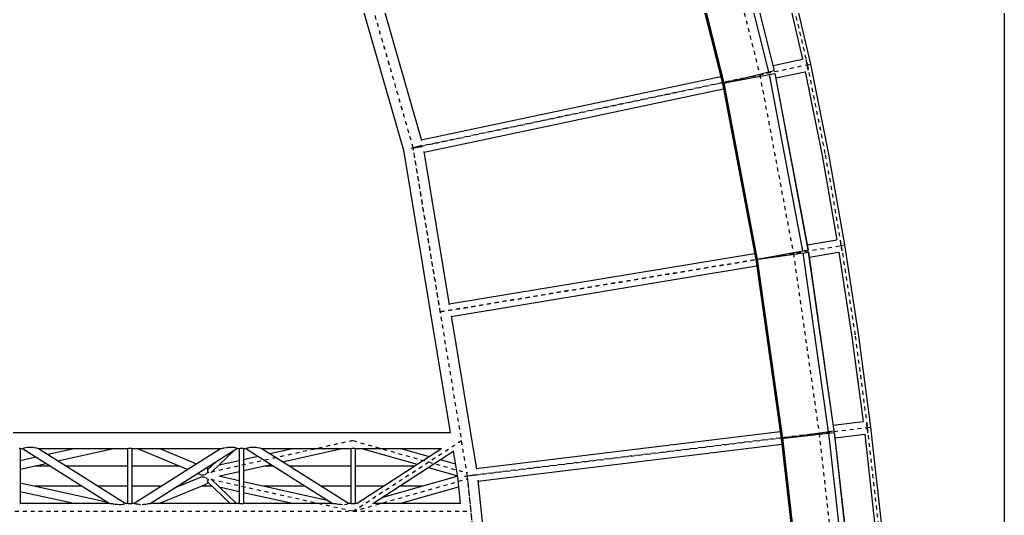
# Model space of a CAD drawing. Header units: millimetres. Extents: x 149919 to 150445, y 136651 to 136866.
# Drawn here: x 150419.48 to 150444.54, y 136790.37 to 136802.98 of the extents above; entities that cross this region are included whole.
import ezdxf

# ---------------------------------------------------------------- set-up
doc = ezdxf.new("R2010")
doc.units = ezdxf.units.MM
doc.header["$LTSCALE"] = 0.25
doc.linetypes.add('CENTER', pattern=[50.8, 31.75, -6.35, 6.35, -6.35])
doc.linetypes.add('XKITLINE00', pattern=[0])

# ---------------------------------------------------------------- blocks, each defined once
blk = doc.blocks.new('çatıı')
at = {"color": 8, "linetype": 'CENTER'}
for p, q in [((28768.7, 14934.7), (28538.4, 15736.8)), ((28768.7, 14934.7), (28538.4, 15736.8)), ((29532.9, 15588.7), (29650.8, 15120.6)), ((29559.5, 15099.5), (29442.8, 15563)), ((29715.5, 15385.5), (29771.6, 15146.1)), ((28768.7, 14934.7), (28653.5, 15335.7)), ((28768.7, 14934.7), (29771.6, 15146.1)), ((29771.6, 15146.1), (29817.4, 14916.7)), ((29650.8, 15120.6), (28768.7, 14934.7)), ((29650.8, 15120.6), (29736.2, 14666.2)), ((29643.8, 14651), (29559.5, 15099.5)), ((28906.7, 14100.3), (28768.7, 14934.7)), ((28906.7, 14100.3), (28768.7, 14934.7)), ((28837.7, 14517.5), (28768.7, 14934.7)), ((29817.4, 14916.7), (29858.1, 14686.4)), ((28837.7, 14517.5), (29858.1, 14686.4)), ((29858.1, 14686.4), (29893.7, 14455.4)), ((29736.2, 14666.2), (28837.6, 14517.5)), ((29736.2, 14666.2), (29801.6, 14208.7)), ((29708.9, 14196.1), (29643.8, 14651)), ((28906.7, 14100.3), (28837.7, 14517.5)), ((29893.7, 14455.4), (29924.2, 14223.6)), ((28906.7, 14100.3), (29924.2, 14223.6)), ((29801.6, 14208.7), (28906.7, 14100.3)), ((29801.6, 14208.7), (29849.5, 13783.9)), ((29924.2, 14223.6), (29972.3, 13796.7)), ((28615.3, 14190.3), (28245.2, 14107.8)), ((28615.3, 14190.3), (28906.7, 14107.8)), ((28615.3, 14010.3), (28891.7, 14190.3)), ((29756.4, 13774.2), (29708.9, 14196.1)), ((28615.3, 14010.3), (28245.2, 14092.8)), ((28615.3, 14010.3), (28906.7, 14092.8)), ((28992.7, 13280.3), (28906.7, 14100.3)), ((28992.7, 13280.3), (28906.7, 14100.3)), ((28949.3, 13690.3), (28906.7, 14100.3)), ((27695.3, 14010.3), (28916, 14010.3))]:
    blk.add_line(p, q, dxfattribs=at)
at = {"color": 8, "linetype": 'XKITLINE00'}
for p, q in [((28542.6, 15630), (28743.8, 14929.1)), ((29556.5, 15591.6), (29673.2, 15128.1)), ((29570.5, 15595.1), (29687.1, 15131.6)), ((29570.9, 15595.2), (29687.6, 15131.7)), ((29439.6, 15562.1), (29556.2, 15098.8)), ((29439.7, 15562), (29556.3, 15098.9)), ((29442.8, 15563), (29559.5, 15099.5)), ((29723.7, 15387.5), (29779.8, 15147.9)), ((29707.4, 15383.4), (29759.7, 15160)), ((28681.9, 15329.1), (28789.6, 14953.8)), ((29684.5, 15144.2), (29759.7, 15160.1)), ((29768.3, 15159.4), (29768.3, 15159.1)), ((29768.3, 15159.1), (29768.6, 15157.1)), ((29768.4, 15158.8), (29768.4, 15158.7)), ((29768.4, 15158.7), (29768.7, 15156.7)), ((29768.6, 15157.1), (29769, 15154.7)), ((29768.7, 15156.7), (29769, 15154.4)), ((29769, 15154.7), (29769.4, 15151.9)), ((29769, 15154.4), (29769.5, 15151.7)), ((29769.4, 15151.9), (29770, 15149)), ((29769.5, 15151.7), (29770.1, 15148.9)), ((29770, 15149), (29770.6, 15145.9)), ((29770.1, 15148.9), (29770.7, 15145.9)), ((29770.6, 15145.9), (29771.3, 15142.8)), ((29770.7, 15145.9), (29771.6, 15146.1)), ((29770.7, 15145.9), (29771.6, 15146.1)), ((29770.7, 15145.9), (29771.3, 15142.9)), ((29771.3, 15142.9), (29772, 15140.1)), ((29771.3, 15142.8), (29772, 15139.9)), ((29771.6, 15146.1), (29779.8, 15147.9)), ((29771.6, 15146.1), (29779.9, 15147.8)), ((29772, 15140.1), (29772.6, 15137.4)), ((29772, 15139.9), (29772.7, 15137.1)), ((29772.6, 15146.3), (29772.6, 15146.3)), ((29772.6, 15146.3), (29772.6, 15146.3)), ((29772.6, 15137.4), (29773.2, 15135.2)), ((29772.7, 15137.1), (29773.3, 15134.8)), ((29773.2, 15135.2), (29773.8, 15133.3)), ((29779.9, 15147.8), (29825.6, 14918.3)), ((28789.1, 14955.5), (29551.8, 15116.3)), ((28789.1, 14955.5), (29551.8, 15116.2)), ((29556.3, 15098.7), (29687.6, 15131.7)), ((29556.3, 15098.9), (29689.3, 15123.9)), ((29674.7, 15121.2), (29759.1, 14672.7)), ((29688.8, 15123.8), (29773.2, 14675.3)), ((29689.3, 15123.9), (29773.7, 14675.4)), ((29691.4, 15112.7), (29766.6, 15128.5)), ((29766.6, 15128.6), (29809.1, 14915.2)), ((29773.3, 15134.8), (29773.9, 15132.8)), ((29773.8, 15133.3), (29773.8, 15133.1)), ((29773.9, 15132.8), (29774, 15132.5)), ((29556.2, 15098.8), (29640.5, 14650.4)), ((29556.3, 15098.7), (29640.6, 14650.5)), ((29559.5, 15099.5), (29643.8, 14651)), ((28796.2, 14924), (29558.8, 15084.8)), ((28796.2, 14924), (29558.8, 15084.7)), ((28764.7, 14934.1), (28791.8, 14938.5)), ((28764.8, 14933.6), (28791.3, 14941.2)), ((28773.1, 14936), (28773.3, 14935.5)), ((28773.3, 14936), (28773.4, 14935.5)), ((28743.8, 14929.1), (28862.7, 14210.6)), ((28795.9, 14925.9), (28860.4, 14535.7)), ((29809.1, 14915.2), (29847, 14700.9)), ((29825.6, 14918.3), (29866.4, 14687.8)), ((29771.2, 14688.4), (29847, 14701)), ((29855.3, 14699.9), (29855.3, 14699.6)), ((29855.3, 14699.6), (29855.5, 14697.6)), ((29855.4, 14699.3), (29855.4, 14699.1)), ((29855.4, 14699.1), (29855.6, 14697.2)), ((29855.5, 14697.6), (29855.8, 14695.1)), ((29855.6, 14697.2), (29855.9, 14694.8)), ((29855.8, 14695.1), (29856.2, 14692.4)), ((29855.9, 14694.8), (29856.2, 14692.2)), ((29856.2, 14692.4), (29856.6, 14689.4)), ((29856.2, 14692.2), (29856.6, 14689.3)), ((29856.6, 14689.4), (29857.1, 14686.3)), ((29856.6, 14689.3), (29857.1, 14686.3)), ((29857.1, 14686.3), (29866.4, 14687.8)), ((29857.1, 14686.3), (29866.4, 14687.8)), ((29857.1, 14686.3), (29857.6, 14683.2)), ((29857.1, 14686.3), (29857.6, 14683.3)), ((29866.4, 14687.8), (29902, 14456.6)), ((28860.1, 14537.6), (29637.5, 14666.3)), ((28860.1, 14537.6), (29637.5, 14666.3)), ((29640.6, 14650.5), (29774.6, 14669.7)), ((29640.7, 14650.4), (29773.7, 14675.4)), ((29759.9, 14667.6), (29824.9, 14212.7)), ((29774.1, 14669.6), (29839.2, 14214.7)), ((29774.6, 14669.7), (29839.6, 14214.8)), ((29776.5, 14656.5), (29852.2, 14669.1)), ((29852.2, 14669.1), (29885.4, 14454.2)), ((29857.6, 14683.3), (29858.2, 14680.4)), ((29857.6, 14683.2), (29858.2, 14680.2)), ((29858.2, 14680.4), (29858.7, 14677.7)), ((29858.2, 14680.2), (29858.7, 14677.4)), ((29858.7, 14677.7), (29859.2, 14675.4)), ((29858.7, 14677.4), (29859.2, 14675)), ((29859.2, 14675.4), (29859.7, 14673.5)), ((29859.2, 14675), (29859.7, 14673.1)), ((29859.7, 14673.5), (29859.7, 14673.4)), ((29859.7, 14673.1), (29859.8, 14672.8)), ((28865.4, 14505.7), (29642.8, 14634.4)), ((28865.4, 14505.7), (29642.8, 14634.4)), ((29640.5, 14650.5), (29640.6, 14650.5)), ((29640.5, 14650.5), (29705.5, 14195.6)), ((29640.5, 14650.4), (29640.7, 14650.4)), ((29640.6, 14650.5), (29640.6, 14650.5)), ((29640.6, 14650.5), (29640.7, 14650.4)), ((29640.7, 14650.4), (29705.6, 14195.7)), ((29643.8, 14651), (29708.9, 14196.1)), ((28865, 14507.6), (28929.6, 14117.4)), ((29885.4, 14454.2), (29913.8, 14238.5)), ((29902, 14456.6), (29932.6, 14224.6)), ((29837.5, 14229.4), (29913.8, 14238.6)), ((29922.1, 14237.2), (29922.1, 14236.9)), ((29922.1, 14236.9), (29922.1, 14234.8)), ((29922.1, 14236.6), (29922.1, 14236.4)), ((29922.1, 14236.4), (29922.2, 14234.5)), ((29922.1, 14234.8), (29922.3, 14232.4)), ((29922.2, 14234.5), (29922.4, 14232.1)), ((27695.3, 14210.6), (28863.8, 14210.6)), ((28929.3, 14119.3), (29703, 14213.1)), ((28929.3, 14119.3), (29703, 14213)), ((29705.6, 14195.6), (29839.6, 14214.8)), ((29705.6, 14195.7), (29840.1, 14210.9)), ((29825.4, 14209.2), (29872.9, 13787.3)), ((29839.7, 14210.8), (29887.2, 13789)), ((29840.1, 14210.9), (29887.6, 13789)), ((29922.3, 14232.4), (29922.6, 14229.6)), ((29922.4, 14232.1), (29922.6, 14229.4)), ((29922.6, 14229.6), (29922.9, 14226.6)), ((29922.6, 14229.4), (29922.9, 14226.5)), ((29922.9, 14226.6), (29923.2, 14223.5)), ((29922.9, 14226.5), (29923.3, 14223.5)), ((29923.2, 14223.5), (29923.6, 14220.3)), ((29923.3, 14223.5), (29924.2, 14223.6)), ((29923.3, 14223.5), (29924.2, 14223.6)), ((29923.3, 14223.5), (29923.6, 14220.5)), ((29923.6, 14220.5), (29924, 14217.6)), ((29923.6, 14220.3), (29924, 14217.3)), ((29924, 14217.6), (29924.5, 14214.9)), ((29924, 14217.3), (29924.5, 14214.6)), ((29924.2, 14223.6), (29932.6, 14224.6)), ((29924.2, 14223.6), (29932.6, 14224.5)), ((29924.5, 14214.9), (29924.9, 14212.6)), ((29924.5, 14214.6), (29924.9, 14212.2)), ((29924.9, 14212.6), (29925.2, 14210.7)), ((29924.9, 14212.2), (29925.3, 14210.2)), ((29925.2, 14223.7), (29925.2, 14223.7)), ((29925.2, 14223.7), (29925.2, 14223.7)), ((29925.2, 14210.7), (29925.3, 14210.5)), ((29925.3, 14210.2), (29925.4, 14209.9)), ((29932.6, 14224.5), (29980.6, 13797.6)), ((29705.5, 14195.7), (29705.6, 14195.7)), ((29705.5, 14195.7), (29753, 13773.8)), ((29705.5, 14195.6), (29705.6, 14195.6)), ((29705.6, 14195.7), (29705.6, 14195.7)), ((29705.6, 14195.7), (29705.6, 14195.6)), ((29705.6, 14195.6), (29753.1, 13773.9)), ((29708.9, 14196.1), (29756.4, 13774.2)), ((29841.7, 14197.3), (29917.7, 14206.5)), ((29917.7, 14206.6), (29962.1, 13811.8)), ((27766.2, 14171), (27767.5, 14170.7)), ((27767.5, 14170.7), (27768, 14170.4)), ((27768, 14170.4), (27768.3, 14170.4)), ((27768.3, 14170.4), (27768.3, 14170.3)), ((27768.4, 14170.3), (27768.6, 14170.1)), ((27768.6, 14170.1), (27768.6, 14030.5)), ((27768.6, 14170), (27774.5, 14170)), ((27774.5, 14170), (27994.6, 14030.6)), ((27774.6, 14170), (27774.9, 14169.9)), ((27774.9, 14169.9), (27775.1, 14170.1)), ((27775.1, 14170.1), (27775.7, 14170.3)), ((27775.8, 14170.3), (27776.3, 14170.4)), ((27776.4, 14170.5), (27776.3, 14170.4)), ((27776.4, 14170.5), (27778, 14171.1)), ((27778.3, 14171.2), (27779.4, 14171.5)), ((27779.4, 14171.5), (27780.4, 14172)), ((27780.4, 14172), (27782.8, 14172.6)), ((27783.2, 14172.7), (27786, 14173.1)), ((27786, 14173.1), (27786.7, 14173.3)), ((27786.7, 14173.3), (27790.7, 14173.7)), ((27790.7, 14173.7), (27795.3, 14173.6)), ((27795.3, 14173.6), (27800.2, 14173.2)), ((27800.2, 14173.2), (27800.6, 14173.1)), ((27800.6, 14173.1), (27803.7, 14172.7)), ((27804.7, 14172.6), (27804.8, 14172.6)), ((27804.8, 14172.6), (27809, 14171.8)), ((27809, 14171.8), (27810.2, 14171.5)), ((27810.2, 14171.5), (27811.5, 14171.2)), ((27811.9, 14171.1), (27812.3, 14171.1)), ((27812.3, 14171.1), (27814.4, 14170.4)), ((27814.4, 14170.4), (27814.5, 14170.4)), ((27814.5, 14170.4), (27814.7, 14170.3)), ((27814.8, 14170.3), (27815.1, 14170.1)), ((27815.1, 14170.1), (28035.4, 14030.6)), ((27815.3, 14170), (28041.4, 14170)), ((27838.5, 14155.3), (27904.8, 14170)), ((27864.7, 14138.7), (28006, 14170)), ((28041.3, 14170), (28041.3, 14030.6)), ((28041.4, 14170), (28041.5, 14169.9)), ((28041.5, 14169.9), (28041.6, 14170)), ((28041.6, 14170), (28042.4, 14170.2)), ((28042.4, 14170.2), (28042.7, 14170.3)), ((28042.9, 14170.3), (28043.6, 14170.4)), ((28043.6, 14170.4), (28043.7, 14170.4)), ((28043.7, 14170.4), (28045.2, 14170.8)), ((28045.2, 14170.8), (28047, 14171)), ((28047, 14171), (28048.8, 14171.1)), ((28048.8, 14171.1), (28050.4, 14171)), ((28050.4, 14171), (28051.6, 14170.7)), ((28051.6, 14170.7), (28052.1, 14170.4)), ((28052.1, 14170.4), (28052.4, 14170.4)), ((28052.4, 14170.4), (28052.5, 14170.3)), ((28052.5, 14170.3), (28052.7, 14170.1)), ((28052.7, 14170.1), (28052.7, 14030.5)), ((28052.7, 14170), (28278.8, 14170)), ((28058.7, 14030.6), (28278.7, 14170)), ((28067.4, 14170), (28194.9, 14116.9)), ((28099.4, 14030.5), (28319.9, 14170.2)), ((28124.1, 14170), (28217.4, 14131.1)), ((28254.4, 14108.8), (28315.6, 14167.5)), ((28278.8, 14170), (28278.8, 14169.9)), ((28278.8, 14169.9), (28278.9, 14170)), ((28278.9, 14170), (28280.2, 14170.3)), ((28280.4, 14170.3), (28280.6, 14170.3)), ((28280.6, 14170.3), (28281.3, 14170.4)), ((28281.3, 14170.4), (28283.6, 14170.9)), ((28283.6, 14170.9), (28285, 14171.1)), ((28285.5, 14171.2), (28287.1, 14171.5)), ((28287.1, 14171.5), (28287.7, 14171.6)), ((28287.7, 14171.6), (28292.7, 14172.5)), ((28292.7, 14172.5), (28293.9, 14172.6)), ((28295, 14172.7), (28297.8, 14173.1)), ((28297.8, 14173.1), (28298.6, 14173.1)), ((28298.6, 14173.1), (28303.1, 14173.6)), ((28303.1, 14173.6), (28307.9, 14173.7)), ((28307.9, 14173.7), (28311.9, 14173.4)), ((28311.9, 14173.4), (28313.1, 14173.1)), ((28313.1, 14173.1), (28315.1, 14172.9)), ((28315.1, 14172.9), (28315.5, 14172.7)), ((28315.9, 14172.6), (28317.4, 14172.1)), ((28317.4, 14172.1), (28318.3, 14171.5)), ((28318.3, 14171.5), (28318.9, 14171.3)), ((28318.9, 14171.3), (28319, 14171.2)), ((28319.1, 14171.1), (28319.7, 14170.7)), ((28319.5, 14170), (28325.6, 14170)), ((28319.7, 14170.7), (28319.6, 14170.4)), ((28319.6, 14170.4), (28319.7, 14170.3)), ((28319.8, 14170.3), (28319.9, 14170.2)), ((28325.5, 14170), (28325.5, 14030.6)), ((28325.6, 14170), (28325.7, 14169.9)), ((28325.7, 14170), (28326.6, 14170.2)), ((28325.7, 14169.9), (28325.7, 14170)), ((28326.6, 14170.2), (28326.9, 14170.3)), ((28327.1, 14170.3), (28327.7, 14170.4)), ((28327.7, 14170.4), (28327.8, 14170.4)), ((28327.8, 14170.4), (28329.4, 14170.8)), ((28329.4, 14170.8), (28331.2, 14171)), ((28331.2, 14171), (28332.9, 14171.1)), ((28332.9, 14171.1), (28334.5, 14170.9)), ((28334.5, 14170.9), (28335.8, 14170.7)), ((28335.8, 14170.7), (28336.3, 14170.4)), ((28336.3, 14170.4), (28336.6, 14170.3)), ((28336.6, 14170.3), (28336.6, 14170.3)), ((28336.7, 14170.3), (28336.9, 14170.1)), ((28336.9, 14170.1), (28336.9, 14030.5)), ((28336.9, 14170), (28342.9, 14170)), ((28342.8, 14170), (28562.9, 14030.6)), ((28342.9, 14170), (28343.3, 14170)), ((28342.9, 14170), (28343.2, 14169.9)), ((28343.2, 14169.9), (28343.5, 14170.1)), ((28343.5, 14170.1), (28344.2, 14170.3)), ((28344.2, 14170.3), (28344.6, 14170.4)), ((28344.8, 14170.5), (28344.6, 14170.4)), ((28344.8, 14170.5), (28346.4, 14171.2)), ((28346.4, 14171.2), (28346.6, 14171.2)), ((28346.7, 14171.2), (28347.7, 14171.4)), ((28347.7, 14171.4), (28348.7, 14171.9)), ((28348.7, 14171.9), (28351.6, 14172.7)), ((28351.9, 14172.7), (28354.3, 14173)), ((28354.3, 14173), (28355.2, 14173.2)), ((28355.2, 14173.2), (28359.2, 14173.6)), ((28359.2, 14173.6), (28363.8, 14173.5)), ((28363.8, 14173.5), (28368.6, 14173.1)), ((28368.6, 14173.1), (28368.9, 14173)), ((28368.9, 14173), (28371.7, 14172.7)), ((28372, 14172.7), (28373.2, 14172.5)), ((28373.2, 14172.5), (28377.4, 14171.7)), ((28377.4, 14171.7), (28378.5, 14171.4)), ((28378.5, 14171.4), (28379.7, 14171.2)), ((28379.8, 14171.2), (28380.7, 14171)), ((28380.7, 14171), (28382.7, 14170.4)), ((28382.7, 14170.4), (28382.9, 14170.4)), ((28382.9, 14170.4), (28383, 14170.3)), ((28383, 14170.3), (28383.5, 14170.1)), ((28383.5, 14170.1), (28603.7, 14030.6)), ((28383.6, 14170), (28609.7, 14170)), ((28403.9, 14157.1), (28461.6, 14170)), ((28436.5, 14136.4), (28587, 14170)), ((28609.6, 14170), (28609.6, 14030.6)), ((28609.7, 14170), (28609.9, 14170)), ((28609.7, 14170), (28609.8, 14169.9)), ((28609.8, 14169.9), (28609.9, 14170)), ((28609.9, 14170), (28610.7, 14170.2)), ((28610.7, 14170.2), (28611.2, 14170.3)), ((28611.3, 14170.3), (28611.9, 14170.4)), ((28611.9, 14170.4), (28612, 14170.4)), ((28612, 14170.4), (28613.6, 14170.8)), ((28613.6, 14170.8), (28615.3, 14171)), ((28615.3, 14171), (28617.1, 14171)), ((28617.1, 14171), (28618.7, 14170.9)), ((28618.7, 14170.9), (28619.9, 14170.6)), ((28619.9, 14170.6), (28620.5, 14170.4)), ((28620.5, 14170.4), (28620.7, 14170.3)), ((28620.7, 14170.3), (28620.8, 14170.3)), ((28620.8, 14170.3), (28621, 14170.1)), ((28621, 14170.1), (28621, 14030.5)), ((28621, 14170), (28840.6, 14170)), ((28626.5, 14030.6), (28840.6, 14170)), ((28636.9, 14170), (28778.9, 14129.8)), ((28666.3, 14030.5), (28871.8, 14164.3)), ((28737.1, 14170), (28809.2, 14149.6)), ((28870.5, 14163.4), (28881.5, 14096.9)), ((28933.6, 14087.3), (29707.1, 14181)), ((28933.6, 14087.3), (29707.1, 14181)), ((27768.6, 14139.8), (27808.3, 14148.6)), ((28247, 14117.3), (28267.7, 14137.1)), ((28274.8, 14128.3), (28325.5, 14139.6)), ((28336.9, 14142.2), (28373.7, 14150.4)), ((28837.1, 14141.7), (28875.9, 14130.7)), ((27768.6, 14117.4), (27834.5, 14132)), ((27806, 14125.7), (27844.4, 14125.7)), ((27885.2, 14125.7), (28041.3, 14125.7)), ((28052.7, 14125.7), (28173.9, 14125.7)), ((28242.7, 14120.6), (28242.8, 14120.6)), ((28242.8, 14120.6), (28243.9, 14119.7)), ((28243.9, 14107.8), (28243.3, 14107.1)), ((28243.9, 14119.7), (28244.4, 14119.3)), ((28244.4, 14119.3), (28244.9, 14118.5)), ((28244.8, 14109.1), (28244.4, 14108.5)), ((28245.2, 14110.1), (28244.8, 14109.1)), ((28245.8, 14111.3), (28245.2, 14110.1)), ((28245.3, 14118), (28245.5, 14117.6)), ((28245.5, 14117.6), (28245.7, 14116.8)), ((28245.8, 14115.5), (28245.6, 14115.2)), ((28245.6, 14115.2), (28245.6, 14113.6)), ((28245.6, 14113.6), (28245.6, 14113.4)), ((28245.6, 14113.4), (28245.8, 14111.8)), ((28245.7, 14116.8), (28246, 14116.3)), ((28246, 14116.3), (28245.8, 14115.5)), ((28245.8, 14111.8), (28245.9, 14111.5)), ((28245.9, 14111.5), (28245.8, 14111.3)), ((28245.9, 14111.5), (28246.6, 14110.3)), ((28246.6, 14116.9), (28247, 14117.3)), ((28246.6, 14110.3), (28246.7, 14110.1)), ((28246.7, 14110.1), (28247.9, 14109)), ((28247, 14117.3), (28247.1, 14117.3)), ((28247.9, 14109), (28248.9, 14108.5)), ((28249.6, 14125.7), (28255.8, 14125.7)), ((28253.5, 14123.6), (28253.6, 14123.6)), ((28253.8, 14108.5), (28254.4, 14108.8)), ((28276.4, 14100.7), (28325.5, 14111.7)), ((28336.9, 14114.2), (28406.4, 14129.7)), ((28388.2, 14125.7), (28412.8, 14125.7)), ((28453.5, 14125.7), (28609.6, 14125.7)), ((28621, 14125.7), (28772.5, 14125.7)), ((28806.7, 14121.9), (28879.2, 14101.4)), ((27768.6, 14083.1), (27988.5, 14034.4)), ((28161, 14069.6), (28226, 14096.6)), ((28219.6, 14106.7), (28227.1, 14103.5)), ((28226, 14096.6), (28228.9, 14097.6)), ((28227.1, 14103.5), (28230.1, 14102.8)), ((28228.9, 14097.6), (28232, 14098)), ((28230.1, 14102.8), (28233.2, 14102.7)), ((28232, 14098), (28235, 14097.9)), ((28233.2, 14102.7), (28236.2, 14103)), ((28235, 14097.9), (28237.9, 14097.2)), ((28236.2, 14103), (28239, 14103.9)), ((28237.9, 14097.2), (28239.2, 14096.7)), ((28240.1, 14104.6), (28241.4, 14105.3)), ((28240.6, 14096), (28242.6, 14094.5)), ((28241.4, 14105.3), (28242.4, 14106.3)), ((28242.4, 14106.3), (28243.3, 14107.1)), ((28242.6, 14094.5), (28242.7, 14094.4)), ((28242.7, 14094.4), (28244.2, 14092.8)), ((28244.6, 14092.1), (28245.5, 14090.6)), ((28246, 14083.8), (28245.4, 14082.6)), ((28245.5, 14090.6), (28245.6, 14090.4)), ((28245.6, 14090.4), (28245.9, 14089.4)), ((28245.7, 14087.9), (28245.6, 14087.2)), ((28245.6, 14087.2), (28245.6, 14086.9)), ((28245.6, 14086.9), (28245.6, 14085.8)), ((28245.6, 14085.6), (28245.6, 14085.4)), ((28245.6, 14085.4), (28245.8, 14085)), ((28245.8, 14088.8), (28245.7, 14088.1)), ((28246, 14089.6), (28245.8, 14088.8)), ((28245.8, 14085), (28246, 14084.3)), ((28246.5, 14090.4), (28246, 14089.6)), ((28246.1, 14083.9), (28246, 14083.8)), ((28246.1, 14084.2), (28246.1, 14083.9)), ((28246.1, 14084.1), (28246.5, 14083.7)), ((28246.5, 14090.4), (28246.6, 14090.5)), ((28246.5, 14083.7), (28246.9, 14083.3)), ((28246.6, 14090.5), (28247.8, 14091.6)), ((28246.9, 14083.3), (28247, 14083.3)), ((28246.9, 14083.3), (28301.9, 14030.6)), ((28247.8, 14091.6), (28248.6, 14092.1)), ((28251, 14092.8), (28251.1, 14092.8)), ((28251.1, 14092.8), (28251.3, 14092.8)), ((28253.9, 14092.1), (28254.3, 14091.9)), ((28254.3, 14091.9), (28318.2, 14030.6)), ((28273.9, 14100.3), (28325.5, 14088.8)), ((28336.9, 14086.3), (28549.9, 14038.8)), ((28689.1, 14045.3), (28881, 14099.7)), ((28881.5, 14096.9), (28888.4, 14030.6)), ((28898.9, 14099.5), (28902.7, 14099.9)), ((28898.9, 14099), (28902.7, 14099.6)), ((28902.7, 14099.9), (28906.7, 14100.3)), ((28902.8, 14099.6), (28906.7, 14100.3)), ((28906.7, 14100.3), (28929.9, 14104.1)), ((28906.7, 14100.3), (28930, 14102.7)), ((28911.3, 14101), (28911.3, 14100.8)), ((28911.4, 14101.1), (28911.5, 14100.8)), ((28933.4, 14089.2), (28973.5, 13707)), ((27768.6, 14060.8), (27904.9, 14030.6)), ((27805.8, 14074.9), (27924.6, 14074.9)), ((27965.4, 14074.9), (28041.3, 14074.9)), ((28052.7, 14074.9), (28128.6, 14074.9)), ((28124.3, 14030.6), (28241.9, 14079.5)), ((28169.4, 14074.9), (28173.7, 14074.9)), ((28230.7, 14074.9), (28255.8, 14074.9)), ((28241.9, 14079.5), (28241.9, 14079.5)), ((28242.6, 14080), (28243.8, 14080.6)), ((28244.1, 14081), (28243.8, 14080.6)), ((28245.1, 14082.1), (28244.1, 14081)), ((28274.8, 14072.3), (28325.5, 14060.9)), ((28336.9, 14058.4), (28461.7, 14030.6)), ((28388.1, 14074.9), (28492.9, 14074.9)), ((28533.7, 14074.9), (28609.6, 14074.9)), ((28621, 14074.9), (28694.5, 14074.9)), ((28734.5, 14074.9), (28793.5, 14074.9)), ((28737, 14030.6), (28884.1, 14072.2)), ((27767.5, 14030.3), (27768, 14030.5)), ((27768, 14030.5), (27768.3, 14030.5)), ((27768.3, 14030.5), (27768.6, 14030.5)), ((27768.6, 14030.6), (27995.3, 14030.6)), ((27994.9, 14030.6), (27994.9, 14030.6)), ((27994.9, 14030.6), (27995.2, 14030.6)), ((27995.4, 14030.6), (27995.5, 14030.5)), ((27995.5, 14030.5), (27997.3, 14030.5)), ((27997.3, 14030.5), (27997.6, 14030.4)), ((27997.6, 14030.4), (27998.6, 14030.3)), ((27999.1, 14030.2), (28001.1, 14029.9)), ((28001.1, 14029.9), (28003.2, 14029.7)), ((28003.2, 14029.7), (28005.3, 14029.4)), ((28006.2, 14029.2), (28010.6, 14028.7)), ((28010.6, 14028.7), (28014.6, 14028.4)), ((28014.6, 14028.4), (28015.8, 14028.2)), ((28015.8, 14028.2), (28020.9, 14027.9)), ((28020.9, 14027.9), (28025.3, 14027.9)), ((28025.3, 14027.9), (28028.9, 14028.3)), ((28028.9, 14028.3), (28029.1, 14028.4)), ((28029.1, 14028.4), (28031.8, 14028.8)), ((28031.8, 14028.8), (28033.2, 14029.2)), ((28033.6, 14029.4), (28033.7, 14029.4)), ((28033.7, 14029.4), (28034, 14029.7)), ((28034, 14029.7), (28035, 14030)), ((28035.1, 14030.2), (28035, 14030)), ((28035.3, 14030.5), (28035.2, 14030.3)), ((28035.3, 14030.5), (28035.4, 14030.5)), ((28035.4, 14030.6), (28041.9, 14030.6)), ((28035.4, 14030.6), (28035.4, 14030.5)), ((28041.5, 14030.6), (28041.5, 14030.6)), ((28041.5, 14030.6), (28041.6, 14030.6)), ((28042, 14030.6), (28042.4, 14030.5)), ((28042.4, 14030.5), (28043.6, 14030.5)), ((28043.6, 14030.5), (28043.7, 14030.4)), ((28043.7, 14030.4), (28044.6, 14030.3)), ((28045, 14030.2), (28045.2, 14030.2)), ((28045.2, 14030.2), (28047, 14030)), ((28047, 14030), (28048.8, 14030)), ((28048.8, 14030), (28050.4, 14030.1)), ((28050.4, 14030.1), (28051.3, 14030.2)), ((28051.7, 14030.3), (28052.2, 14030.5)), ((28052.2, 14030.5), (28052.4, 14030.5)), ((28052.4, 14030.5), (28052.7, 14030.5)), ((28052.7, 14030.6), (28059, 14030.6)), ((28058.8, 14030.6), (28058.8, 14030.6)), ((28058.8, 14030.6), (28058.8, 14030.6)), ((28059, 14030.6), (28059.8, 14030.5)), ((28059.8, 14030.5), (28060.4, 14030.4)), ((28060.4, 14030.4), (28060.8, 14030.3)), ((28060.9, 14030.2), (28061.3, 14030.1)), ((28061.3, 14030.1), (28063.3, 14029.7)), ((28063.3, 14029.7), (28063.5, 14029.6)), ((28063.5, 14029.6), (28064.2, 14029.4)), ((28064.5, 14029.3), (28066, 14028.9)), ((28066, 14028.9), (28069.4, 14028.4)), ((28069.4, 14028.4), (28070.1, 14028.3)), ((28070.1, 14028.3), (28073.2, 14027.9)), ((28073.2, 14027.9), (28074.7, 14027.9)), ((28079, 14027.9), (28082.4, 14028)), ((28082.4, 14028), (28084.6, 14028.3)), ((28084.6, 14028.3), (28087.2, 14028.5)), ((28087.2, 14028.5), (28091.6, 14029.1)), ((28091.6, 14029.1), (28092.6, 14029.3)), ((28092.9, 14029.4), (28094.5, 14029.7)), ((28094.5, 14029.7), (28095.4, 14029.8)), ((28095.4, 14029.8), (28097.9, 14030.2)), ((28098.1, 14030.3), (28098.7, 14030.4)), ((28098.7, 14030.4), (28099.4, 14030.5)), ((28099.4, 14030.6), (28326, 14030.6)), ((28325.7, 14030.6), (28325.7, 14030.6)), ((28325.7, 14030.6), (28325.7, 14030.6)), ((28326.1, 14030.6), (28326.6, 14030.5)), ((28326.6, 14030.5), (28327.8, 14030.4)), ((28327.8, 14030.4), (28327.8, 14030.4)), ((28327.8, 14030.4), (28328.7, 14030.3)), ((28329, 14030.2), (28329.4, 14030.2)), ((28329.4, 14030.2), (28331.2, 14030)), ((28331.2, 14030), (28332.9, 14030)), ((28332.9, 14030), (28334.5, 14030)), ((28334.5, 14030), (28335.8, 14030.2)), ((28335.8, 14030.3), (28336.3, 14030.4)), ((28336.3, 14030.4), (28336.6, 14030.5)), ((28336.6, 14030.5), (28336.9, 14030.5)), ((28336.9, 14030.6), (28563.5, 14030.6)), ((28563.1, 14030.6), (28563.2, 14030.6)), ((28563.2, 14030.6), (28563.5, 14030.6)), ((28563.6, 14030.6), (28563.8, 14030.5)), ((28563.8, 14030.5), (28565.6, 14030.4)), ((28565.6, 14030.4), (28565.9, 14030.4)), ((28565.9, 14030.4), (28566.7, 14030.3)), ((28567, 14030.2), (28569.5, 14029.9)), ((28569.5, 14029.9), (28571.5, 14029.7)), ((28571.5, 14029.7), (28573.4, 14029.4)), ((28573.8, 14029.3), (28573.9, 14029.3)), ((28573.9, 14029.3), (28579, 14028.6)), ((28579, 14028.6), (28582.9, 14028.3)), ((28582.9, 14028.3), (28584.2, 14028.1)), ((28584.2, 14028.1), (28588.5, 14027.9)), ((28593.7, 14027.9), (28597.3, 14028.3)), ((28597.3, 14028.3), (28597.5, 14028.3)), ((28597.5, 14028.3), (28600.2, 14028.7)), ((28600.2, 14028.7), (28601.8, 14029.3)), ((28602, 14029.4), (28602.1, 14029.4)), ((28602.4, 14029.7), (28602.1, 14029.4)), ((28602.4, 14029.7), (28603.3, 14030)), ((28603.5, 14030.2), (28603.3, 14030)), ((28603.7, 14030.4), (28603.5, 14030.3)), ((28603.7, 14030.6), (28610.1, 14030.6)), ((28603.7, 14030.6), (28603.7, 14030.5)), ((28603.7, 14030.4), (28603.7, 14030.5)), ((28609.8, 14030.6), (28609.9, 14030.6)), ((28609.9, 14030.6), (28609.9, 14030.6)), ((28610.1, 14030.6), (28610.7, 14030.5)), ((28610.7, 14030.5), (28611.9, 14030.4)), ((28611.9, 14030.4), (28612, 14030.4)), ((28612, 14030.4), (28612.8, 14030.3)), ((28613, 14030.2), (28613.6, 14030.1)), ((28613.6, 14030.1), (28615.3, 14030)), ((28615.3, 14030), (28617.1, 14029.9)), ((28617.1, 14029.9), (28618.7, 14030)), ((28618.7, 14030), (28619.9, 14030.2)), ((28619.9, 14030.2), (28620, 14030.2)), ((28620, 14030.3), (28620.5, 14030.4)), ((28620.5, 14030.4), (28620.7, 14030.5)), ((28620.7, 14030.5), (28621, 14030.5)), ((28621, 14030.6), (28626.8, 14030.6)), ((28666.5, 14030.6), (28889.5, 14030.6))]:
    blk.add_line(p, q, dxfattribs=at)
for centre in [(29771.6, 15146.1), (29771.6, 15146.1), (29771.6, 15146.1), (29650.8, 15120.6), (29650.8, 15120.6), (29650.8, 15120.6), (29559.5, 15099.5), (29559.5, 15099.5), (28768.7, 14934.7), (28768.7, 14934.7), (28768.7, 14934.7), (28768.7, 14934.7), (28768.7, 14934.7), (28768.7, 14934.7), (28768.7, 14934.7), (28768.7, 14934.7), (28768.7, 14934.7), (29817.4, 14916.7), (29817.4, 14916.7), (29858.1, 14686.4), (29858.1, 14686.4), (29858.1, 14686.4), (29736.2, 14666.2), (29736.2, 14666.2), (29736.2, 14666.2), (29643.8, 14651), (29643.8, 14651), (28837.6, 14517.5), (28837.7, 14517.5), (28837.7, 14517.5), (28837.7, 14517.5), (28837.7, 14517.5), (29893.7, 14455.4), (29893.7, 14455.4), (29801.6, 14208.7), (29801.6, 14208.7), (29801.6, 14208.7), (29924.2, 14223.6), (29924.2, 14223.6), (29924.2, 14223.6), (28615.3, 14190.3), (28615.3, 14190.3), (28891.7, 14190.3), (29708.9, 14196.1), (29708.9, 14196.1), (28245.2, 14107.8), (28906.7, 14107.8), (28245.2, 14092.8), (28906.7, 14100.3), (28906.7, 14100.3), (28906.7, 14100.3), (28906.7, 14100.3), (28906.7, 14100.3), (28906.7, 14100.3), (28906.7, 14100.3), (28906.7, 14100.3), (28906.7, 14100.3), (28906.7, 14092.8), (28615.3, 14010.3), (28615.3, 14010.3), (28615.3, 14010.3), (28916, 14010.3)]:
    blk.add_circle(centre, 0.05, dxfattribs=at)

msp = doc.modelspace()

# ---------------------------------------------------------------- linework, layer by layer
msp.add_lwpolyline([(150191.663, 136865.525), (150444.543, 136865.525), (150444.543, 136651.486), (150191.663, 136651.486)], close=True)

# ---------------------------------------------------------------- block references
at = {"xscale": 0.009999943142843078, "yscale": 0.009999943142843078, "zscale": 0.009999943142843078}
msp.add_blockref('çatıı', (150141.814, 136650.373), dxfattribs=at)

doc.saveas('drawing.dxf')
